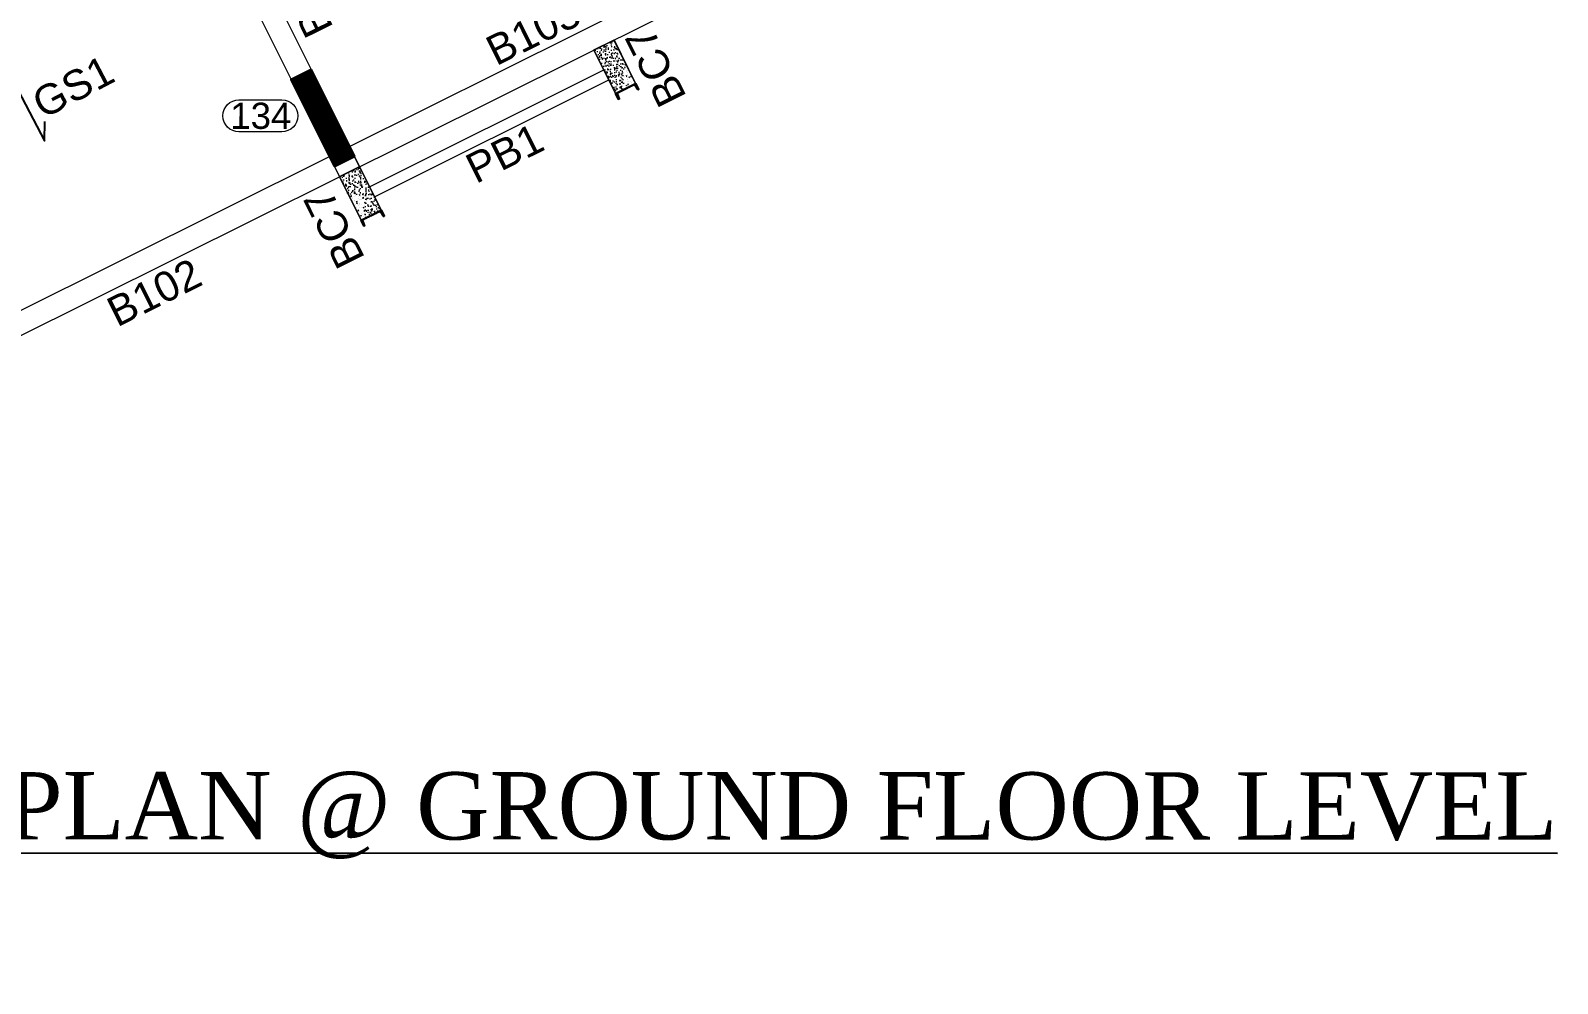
# Model space of a CAD drawing. Header units: millimetres. Extents: x -954 to 225541, y -300291 to -180647.
# Drawn here: x 77738 to 98146, y -262090 to -249358 of the extents above; entities that cross this region are included whole.
import ezdxf
from ezdxf.enums import TextEntityAlignment as Align

# ---------------------------------------------------------------- set-up
doc = ezdxf.new("R2010")
doc.units = ezdxf.units.MM
doc.header["$LTSCALE"] = 100
doc.header["$MEASUREMENT"] = 0
for name, color, linetype, lineweight in [('BEAM', 191, 'Continuous', 20), ('BEAM NO (H)', 121, 'Continuous', 20), ('BEAM NO (V)', 121, 'Continuous', 20), ('COL HATCH', 67, 'Continuous', 25), ('colno', 11, 'Continuous', 15), ('COLUMN', 84, 'Continuous', 30), ('MAIN TEXT', 6, 'Continuous', 25), ('NON STRU. WALL', 3, 'Continuous', 15), ('SLAB MARK', 241, 'Continuous', 25), ('SLAB NO', 52, 'Continuous', 25)]:
    doc.layers.add(name, color=color, linetype=linetype, lineweight=lineweight)
doc.layers.add('WD-ELE-1', color=2, linetype='Continuous')
doc.layers.add('WD-RCC SLAB HATCH', color=253, linetype='Continuous')
doc.styles.add('ARIAL', font='arial.ttf')
doc.styles.add('TIMES NEW ROMAN', font='times.ttf', dxfattribs={"width": 0.8, "height": 12})
pattern_1 = [(50, (-47286.1, -571132.81), (107.589027, -9.41282), [11.25, -123.75]), (355, (-47286.1, -571132.81), (-20.8127, 112.82882), [9, -99]), (100.451444, (-47277.14, -571133.6), (86.776327, 103.415999), [9.561029, -105.171317]), (46.1842, (-47286.1, -571102.81), (160.0862, -24.827892), [16.875, -185.625]), (96.635635, (-47272.76, -571104.88), (140.19929, 146.11779), [14.34155, -157.757064]), (351.184164, (-47286.1, -571102.81), (140.19929, 146.11779), [13.5, -148.5]), (21, (-47271.1, -571110.31), (89.536058, -60.392834), [11.25, -123.75]), (326, (-47271.1, -571110.31), (36.4973, 108.772507), [9, -99]), (71.451445, (-47263.64, -571115.34), (126.033357, 48.379673), [9.561029, -105.171317]), (37.5, (-47286.103, -571132.81), (1.8239783, 49.934078), [0, -97.8, 0, -100.5, 0, -99.375]), (7.5, (-47286.103, -571132.81), (39.4604306, 59.161757), [0, -57.3, 0, -95.55, 0, -37.875]), (327.5, (-47319.553, -571132.81), (80.0733654, -3.3832308), [0, -37.5, 0, -117, 0, -155.25]), (317.5, (-47334.55, -571132.81), (87.477925, 15.015747), [0, -48.75, 0, -77.7, 0, -110.25])]

# ---------------------------------------------------------------- blocks, each defined once
blk = doc.blocks.new('A$C4B8E2928')
at = {"layer": 'NON STRU. WALL', "lineweight": 13}
h = blk.add_hatch(dxfattribs=at)
h.set_pattern_fill('AR-CONC', color=8, scale=15, style=0)
h.set_pattern_definition(pattern_1)
h.paths.add_polyline_path([(84421, -43420), (84152, -43553), (84442, -44135), (84710, -44001)])
h = blk.add_hatch(dxfattribs=at)
h.set_pattern_fill('AR-CONC', color=8, scale=15, style=0)
h.set_pattern_definition(pattern_1)
h.paths.add_polyline_path([(81019, -45113), (80750, -45247), (81040, -45829), (81309, -45695)])
at = {"layer": 'NON STRU. WALL'}
for points in [[(84152, -43553), (84421, -43420), (84710, -44001), (84442, -44135)], [(80750, -45247), (81019, -45113), (81309, -45695), (81040, -45829)]]:
    blk.add_lwpolyline(points, close=True, dxfattribs=at)

msp = doc.modelspace()

# ---------------------------------------------------------------- hatches: boundary and pattern name
at = {"layer": 'COL HATCH'}
h = msp.add_hatch(dxfattribs=at)
h.set_pattern_fill('ANSI31', color=256, scale=100, angle=-153.53297, style=0)
h.set_pattern_definition([(251.467025, (235635.792, 272974.988), (11.85176104, -3.9731298), [])])
h.paths.add_polyline_path([(81798.7, -251174.9), (81219.3, -250011.2), (81487.9, -249877.5), (82067.3, -251041.2)])
at = {"layer": 'WD-RCC SLAB HATCH', "ltscale": 1000}
h = msp.add_hatch(dxfattribs=at)
h.set_pattern_fill('ANSI31', color=256, scale=45, angle=-243.53297)
h.set_pattern_definition([(161.4670251, (914740.8373, 80823.587), (-1.787908407, -5.333292466), [])])
h.paths.add_polyline_path([(85557, -250197.5), (85595.7, -250275.4, 0.4142136), (85599.8, -250276.7), (85602.5, -250275.4, 0.3816891), (85604, -250271.6), (85578.2, -250200.8, -0.3816891), (85580.6, -250194.6), (85809, -250081, -0.3816891), (85815.4, -250082.7), (85856.3, -250146, 0.3816891), (85860.2, -250147.1), (85863, -250145.7, 0.4142136), (85864.3, -250141.7), (85825.5, -250063.8)])
h = msp.add_hatch(dxfattribs=at)
h.set_pattern_fill('ANSI31', color=256, scale=45, angle=-243.53297)
h.set_pattern_definition([(161.4670251, (911339.1115, 79129.993), (-1.787908407, -5.333292466), [])])
h.paths.add_polyline_path([(82155.2, -251891.1), (82194, -251969, 0.4142136), (82198, -251970.3), (82200.8, -251969, 0.3816891), (82202.3, -251965.2), (82176.5, -251894.4, -0.3816891), (82178.9, -251888.2), (82407.3, -251774.6, -0.3816891), (82413.7, -251776.3), (82454.6, -251839.6, 0.3816891), (82458.5, -251840.7), (82461.2, -251839.3, 0.4142136), (82462.6, -251835.3), (82423.8, -251757.4)])

# ---------------------------------------------------------------- linework, layer by layer
at = {"layer": 'BEAM'}
for p, q in [((80636.6, -248167.7), (81487.9, -249877.5)), ((80368.1, -248301.4), (81219.3, -250011.2)), ((82267.8, -251444.1), (85401, -249884.2)), ((82334.7, -251578.3), (85467.8, -250018.5)), ((81798.7, -251174.9), (81865.6, -251309.2)), ((82067.3, -251041.2), (82134.1, -251175.5))]:
    msp.add_line(p, q, dxfattribs=at)
for points in [[(82000.4, -250907), (88087.7, -247876.3)], [(60210.9, -262090.3), (88310.9, -248100.3)], [(85267.3, -249615.6), (85557, -250197.5), (85825.5, -250063.8), (85535.8, -249481.9)], [(73317.1, -255230.1), (81731.8, -251040.7)], [(81798.7, -251174.9), (82155.2, -251891.1), (82423.8, -251757.4), (82067.3, -251041.2)]]:
    msp.add_lwpolyline(points, dxfattribs=at)
at = {"layer": 'colno', "elevation": -1455.5}
msp.add_lwpolyline([(80522.8, -250710.8, -1), (80523, -250283.4), (81095.6, -250283.7, -1), (81095.4, -250711.1)], format="xyb", close=True, dxfattribs=at)
at = {"layer": 'COLUMN'}
msp.add_lwpolyline([(81798.7, -251174.9), (81219.3, -250011.2), (81487.9, -249877.5), (82067.3, -251041.2)], close=True, dxfattribs=at)
at = {"layer": 'SLAB MARK'}
msp.add_lwpolyline([(77436.8, -250163.9), (77469.5, -249961.9), (77925.8, -250831), (77929.9, -250574.8)], dxfattribs=at)
at = {"layer": 'WD-ELE-1', "ltscale": 1000}
for points in [[(85815.4, -250082.7, 0.3816891), (85809, -250081), (85580.6, -250194.6, 0.3816891), (85578.2, -250200.8), (85604, -250271.6, -0.3816891), (85602.5, -250275.4), (85599.8, -250276.7, -0.4142136), (85595.7, -250275.4), (85557, -250197.5), (85825.5, -250063.8), (85864.3, -250141.7, -0.4142136), (85863, -250145.7), (85860.2, -250147.1, -0.3816891), (85856.3, -250146), (85815.4, -250082.7)], [(82413.7, -251776.3, 0.3816891), (82407.3, -251774.6), (82178.9, -251888.2, 0.3816891), (82176.5, -251894.4), (82202.3, -251965.2, -0.3816891), (82200.8, -251969), (82198, -251970.3, -0.4142136), (82194, -251969), (82155.2, -251891.1), (82423.8, -251757.4), (82462.6, -251835.3, -0.4142136), (82461.2, -251839.3), (82458.5, -251840.7, -0.3816891), (82454.6, -251839.6), (82413.7, -251776.3)]]:
    msp.add_lwpolyline(points, format="xyb", dxfattribs=at)

# ---------------------------------------------------------------- block references
at = {"layer": 'NON STRU. WALL'}
msp.add_blockref('A$C4B8E2928', (1115.2, -206062.3), dxfattribs=at)

# ---------------------------------------------------------------- texts
at = {"layer": 'BEAM NO (H)', "style": 'ARIAL'}
for s, p in [('B103', (84456, -249367.7, 0)), ('PB1', (84073.2, -250996.7)), ('B102', (79389.9, -252856.6, 0))]:
    msp.add_text(s, height=400, rotation=26.46703, dxfattribs=at).set_placement(p, align=Align.MIDDLE_CENTER)
at = {"layer": 'BEAM NO (V)', "style": 'ARIAL'}
for s, rotation, p in [('B221', 116.47, (81322.2, -248822.5)), ('BC7', 116.46703, (86091.4, -249845.8)), ('BC7', 116.46703, (81792.7, -252004.5))]:
    msp.add_text(s, height=400, rotation=rotation, dxfattribs=at).set_placement(p, align=Align.MIDDLE_CENTER)
at = {"layer": 'colno', "style": 'ARIAL'}
msp.add_text('134', height=350, rotation=359.97155, dxfattribs=at).set_placement((80815.4, -250496.8, -11644), align=Align.MIDDLE_CENTER)
at = {"layer": 'MAIN TEXT', "style": 'TIMES NEW ROMAN'}
msp.add_text('%%UR.C.C. PLAN @ GROUND FLOOR LEVEL', height=900, rotation=359.99642, dxfattribs=at).set_placement((73331, -260166))
at = {"layer": 'SLAB NO', "style": 'ARIAL'}
msp.add_text('GS1', height=400, rotation=27.70138, dxfattribs=at).set_placement((77903.6, -250545.7, 0))

doc.saveas('drawing.dxf')
